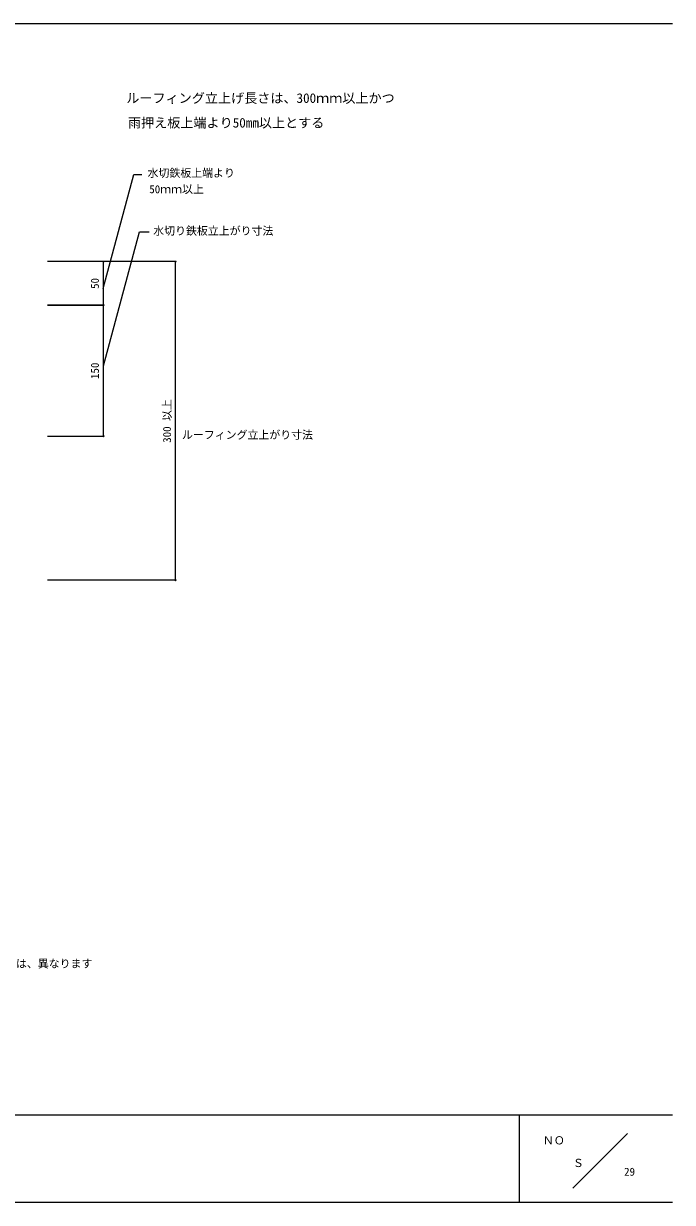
# Model space of a CAD drawing. Units: millimetres, scale not verified, with parts at other scales. Extents: x -203 to 197, y -138 to 132.
# Drawn here: x 48.2 to 196.8, y -138.4 to 131.6 of the extents above; entities that cross this region are included whole.
import ezdxf
from ezdxf.enums import TextEntityAlignment as Align

# ---------------------------------------------------------------- set-up
doc = ezdxf.new("R2010")
doc.units = ezdxf.units.MM
doc.header["$LTSCALE"] = 0.5
doc.header["$PDMODE"] = 32
doc.header["$PDSIZE"] = 0.25
for name, color, linetype, lineweight in [('0-0', 5, 'Continuous', 18), ('1-1', 7, 'Continuous', 18), ('1-3', 7, 'Continuous', 18), ('1-4', 7, 'Continuous', 18), ('1-F', 7, 'Continuous', 18)]:
    doc.layers.add(name, color=color, linetype=linetype, lineweight=lineweight)
doc.styles.add('ＭＳ ゴシック', font='')
doc.styles.get('ＭＳ ゴシック').set_extended_font_data('MS Gothic')

msp = doc.modelspace()

# ---------------------------------------------------------------- linework, layer by layer
at = {"layer": '0-0'}
for p, q in [((-203.2432, 131.6351), (196.7568, 131.6351)), ((196.7568, -118.3649), (-203.2433, -118.3649)), ((161.7568, -138.3649), (161.7568, -118.3649)), ((186.4865, -122.5541), (173.9189, -135.1216)), ((196.7568, -138.3649), (-203.2432, -138.3649))]:
    msp.add_line(p, q, dxfattribs=at)
at = {"layer": '1-4'}
for p, q in [((53.6468, 67.1175), (66.4865, 67.1175)), ((66.4865, 37.1175), (66.4865, 67.1175)), ((53.6468, 37.1175), (66.4865, 37.1175))]:
    msp.add_line(p, q, dxfattribs=at)
for p in [(66.4865, 67.1175), (66.4865, 37.1175)]:
    msp.add_point(p, dxfattribs=at)
at = {"layer": '1-F'}
for p, q in [((66.4519, 70.9649), (73.4361, 97.0304)), ((73.4361, 97.0304), (75.2774, 97.0304)), ((66.4865, 53.2228), (74.7104, 83.9147)), ((74.7104, 83.9147), (76.9823, 83.9147)), ((66.4865, 77.1175), (53.6468, 77.1175)), ((83.0025, 77.1175), (53.6468, 77.1175)), ((66.4865, 67.1175), (66.4865, 77.1175)), ((83.0025, 4.1344), (83.0025, 77.1175)), ((66.4865, 67.1175), (53.6468, 67.1175)), ((83.0025, 4.1344), (53.6468, 4.1344))]:
    msp.add_line(p, q, dxfattribs=at)
for p in [(66.4865, 77.1175), (83.0025, 77.1175), (66.4865, 67.1175), (83.0025, 4.1344)]:
    msp.add_point(p, dxfattribs=at)

# ---------------------------------------------------------------- texts
at = {"layer": '0-0', "color": 7, "style": 'ＭＳ ゴシック'}
for s, p in [('ＮＯ', (167.1021, -125.6345)), ('Ｓ', (173.9788, -130.8109))]:
    msp.add_text(s, height=1.833, dxfattribs=at).set_placement(p, align=Align.BOTTOM_LEFT)
at = {"layer": '1-1', "style": 'ＭＳ ゴシック'}
msp.add_text('29', height=1.833, dxfattribs=at).set_placement((185.6976, -132.7988), align=Align.BOTTOM_LEFT)
at = {"layer": '1-3', "style": 'ＭＳ ゴシック'}
msp.add_text('※\u3000地域により瓦桟木の大きさは、異なります', height=1.833, dxfattribs=at).set_placement((11.4482, -85.1503), align=Align.BOTTOM_LEFT)
at = {"layer": '1-4', "style": 'ＭＳ ゴシック'}
for s, p in [('水切り鉄板立上がり寸法', (77.885, 82.6989)), ('ルーフィング立上がり寸法', (84.4616, 35.9677))]:
    msp.add_text(s, height=1.833, dxfattribs=at).set_placement(p, align=Align.BOTTOM_LEFT)
msp.add_text('150', height=1.833, rotation=90, dxfattribs=at).set_placement((65.9865, 50.2425), align=Align.BOTTOM_LEFT)
at = {"layer": '1-F', "style": 'ＭＳ ゴシック'}
for s, height, p in [('ルーフィング立上げ長さは、300ｍｍ以上かつ', 2.199, (71.7009, 112.8087)), ('雨押え板上端より50mm以上とする', 2.199, (72.0875, 107.1616)), ('水切鉄板上端より', 1.833, (76.5812, 95.9468)), ('50ｍｍ以上', 1.833, (76.9823, 92.2265))]:
    msp.add_text(s, height=height, dxfattribs=at).set_placement(p, align=Align.BOTTOM_LEFT)
for s, p in [('50', (65.9865, 70.8675)), ('300 以上', (82.5025, 35.6259))]:
    msp.add_text(s, height=1.833, rotation=90, dxfattribs=at).set_placement(p, align=Align.BOTTOM_LEFT)

doc.saveas('drawing.dxf')
